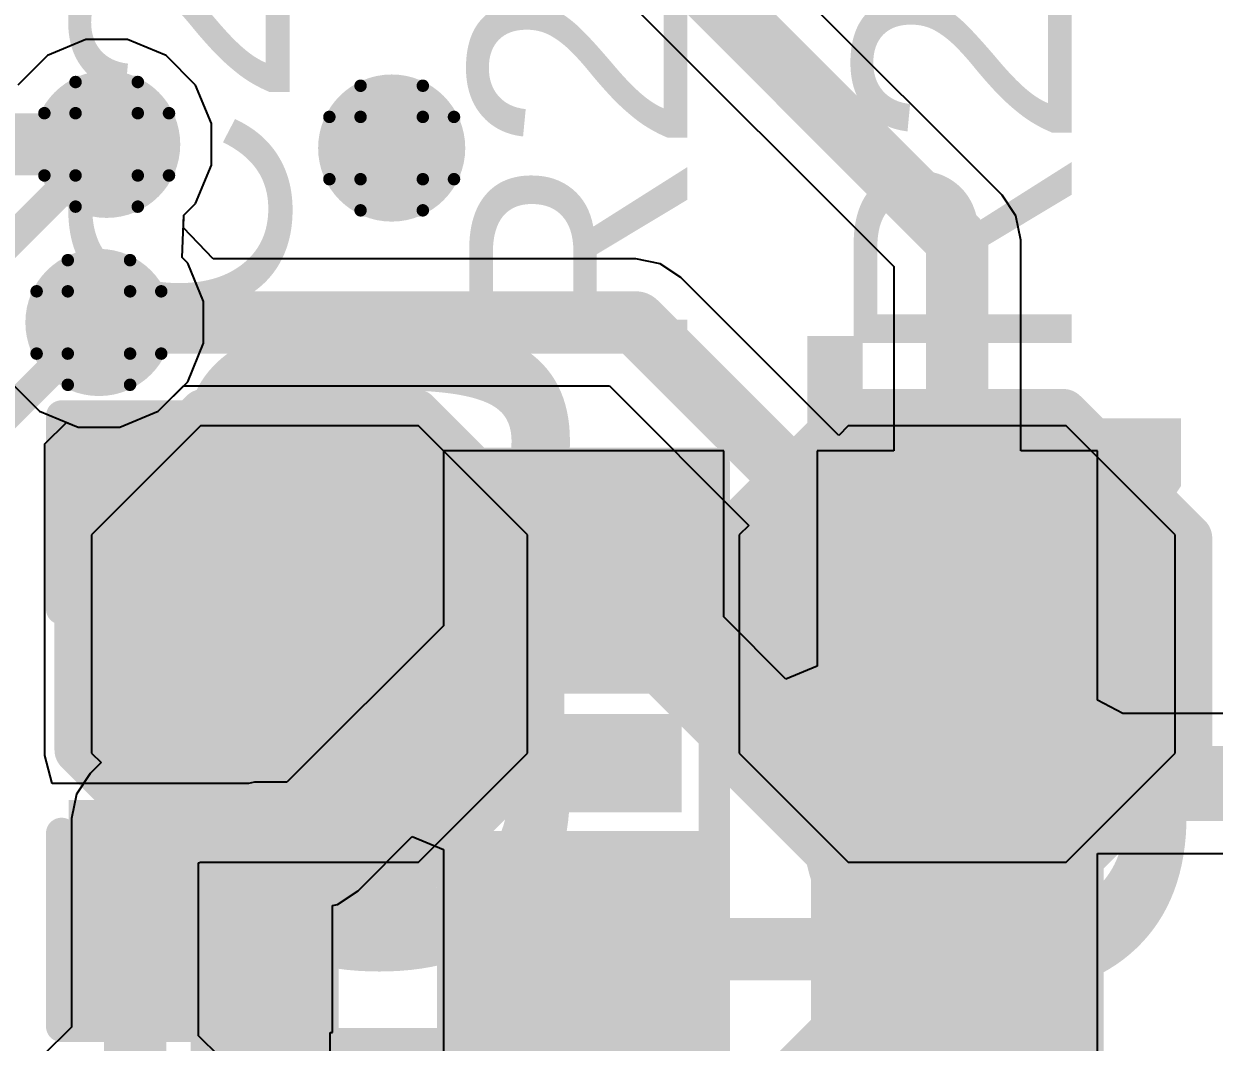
# Model space of a CAD drawing. Header units: inches. Extents: x -25 to 271, y -41 to 15.
# Drawn here: x 68.782 to 73.636, y -6.236 to -2.084 of the extents above; entities that cross this region are included whole.
import ezdxf

# ---------------------------------------------------------------- set-up
doc = ezdxf.new("R2010")
doc.units = ezdxf.units.IN
for name, color, linetype in [('Bottom Layer', 5, 'Continuous'), ('Bottom Overlay', 54, 'Continuous'), ('Bottom Paste', 16, 'Continuous'), ('Bottom Solder', 6, 'Continuous'), ('Drill Drawing', 1, 'Continuous'), ('Top Glue Points', 56, 'Continuous'), ('Top Layer', 1, 'Continuous'), ('Top Overlay', 2, 'Continuous'), ('Top Paste', 8, 'Continuous'), ('Top Solder', 216, 'Continuous'), ('Via Holes', 16, 'Continuous')]:
    doc.layers.add(name, color=color, linetype=linetype)
doc.styles.add('Arial', font='', dxfattribs={"height": 0.2})
doc.styles.add('Arial_Bold', font='', dxfattribs={"height": 0.2})
doc.styles.get('Arial').set_extended_font_data('Arial')
doc.styles.get('Arial_Bold').set_extended_font_data('Arial', bold=True)

# ---------------------------------------------------------------- blocks, each defined once
blk = doc.blocks.new('CAP_0603_43')
at = {"layer": 'Top Layer'}
for points in [[(-0.381, 0.4445), (-0.381, -0.4445), (-1.143, -0.4445), (-1.143, 0.4445)], [(1.143, 0.4445), (1.143, -0.4445), (0.381, -0.4445), (0.381, 0.4445)]]:
    blk.add_hatch(color=1, dxfattribs=at).paths.add_polyline_path(points)
at = {"layer": 'Top Paste'}
for points in [[(-0.381, 0.4445), (-0.381, -0.4445), (-1.143, -0.4445), (-1.143, 0.4445)], [(1.143, 0.4445), (1.143, -0.4445), (0.381, -0.4445), (0.381, 0.4445)]]:
    blk.add_hatch(color=8, dxfattribs=at).paths.add_polyline_path(points)
at = {"layer": 'Top Solder'}
for points in [[(-0.321, 0.5045), (-0.321, -0.5045), (-1.203, -0.5045), (-1.203, 0.5045)], [(1.203, 0.5045), (1.203, -0.5045), (0.321, -0.5045), (0.321, 0.5045)]]:
    blk.add_hatch(color=216, dxfattribs=at).paths.add_polyline_path(points)
at = {"layer": 'Top Overlay'}
for points in [[(-0.4572, 0.5334, 0.127, 0.127, 0), (-1.2446, 0.5334, 0.127, 0.127, 0)], [(-1.2446, -0.5334, 0.127, 0.127, 0), (-1.2446, 0.5334, 0.127, 0.127, 0)], [(1.2446, 0.5334, 0.127, 0.127, 0), (0.4572, 0.5334, 0.127, 0.127, 0)], [(1.2446, -0.5334, 0.127, 0.127, 0), (1.2446, 0.5334, 0.127, 0.127, 0)], [(-0.4572, -0.5334, 0.127, 0.127, 0), (-1.2446, -0.5334, 0.127, 0.127, 0)], [(1.2446, -0.5334, 0.127, 0.127, 0), (0.4572, -0.5334, 0.127, 0.127, 0)]]:
    blk.add_lwpolyline(points, format="xyseb", dxfattribs=at)
for points in [[(-1.2764, 0.5334, 0.0635, 0.0635, 1), (-1.2128, 0.5334, 0.0635, 0.0635, 1)], [(-1.2764, 0.5334, 0.0635, 0.0635, 1), (-1.2128, 0.5334, 0.0635, 0.0635, 1)], [(-0.4889, 0.5334, 0.0635, 0.0635, 1), (-0.4254, 0.5334, 0.0635, 0.0635, 1)], [(0.4254, 0.5334, 0.0635, 0.0635, 1), (0.4889, 0.5334, 0.0635, 0.0635, 1)], [(1.2128, 0.5334, 0.0635, 0.0635, 1), (1.2764, 0.5334, 0.0635, 0.0635, 1)], [(1.2128, 0.5334, 0.0635, 0.0635, 1), (1.2764, 0.5334, 0.0635, 0.0635, 1)], [(-1.2764, -0.5334, 0.0635, 0.0635, 1), (-1.2128, -0.5334, 0.0635, 0.0635, 1)], [(-1.2764, -0.5334, 0.0635, 0.0635, 1), (-1.2128, -0.5334, 0.0635, 0.0635, 1)], [(-0.4889, -0.5334, 0.0635, 0.0635, 1), (-0.4254, -0.5334, 0.0635, 0.0635, 1)], [(0.4254, -0.5334, 0.0635, 0.0635, 1), (0.4889, -0.5334, 0.0635, 0.0635, 1)], [(1.2128, -0.5334, 0.0635, 0.0635, 1), (1.2764, -0.5334, 0.0635, 0.0635, 1)], [(1.2128, -0.5334, 0.0635, 0.0635, 1), (1.2764, -0.5334, 0.0635, 0.0635, 1)]]:
    blk.add_lwpolyline(points, format="xyseb", close=True, dxfattribs=at)
blk = doc.blocks.new('TEST_POINT_B_80')
at = {"layer": 'Bottom Layer'}
blk.add_hatch(color=5, dxfattribs=at).paths.add_polyline_path([(0.381, 0.762), (-0.381, 0.762), (-0.762, 0.381), (-0.762, -0.381), (-0.381, -0.762), (0.381, -0.762), (0.762, -0.381), (0.762, 0.381)])
at = {"layer": 'Bottom Paste'}
blk.add_hatch(color=16, dxfattribs=at).paths.add_polyline_path([(0.381, 0.762), (-0.381, 0.762), (-0.762, 0.381), (-0.762, -0.381), (-0.381, -0.762), (0.381, -0.762), (0.762, -0.381), (0.762, 0.381)])
at = {"layer": 'Bottom Solder'}
blk.add_hatch(color=6, dxfattribs=at).paths.add_polyline_path([(0.4318, 0.8636), (-0.4318, 0.8636), (-0.8636, 0.4318), (-0.8636, -0.4318), (-0.4318, -0.8636), (0.4318, -0.8636), (0.8636, -0.4318), (0.8636, 0.4318)])
at = {"layer": 'Bottom Overlay'}
for points in [[(-0.4318, 0.9398, 0.2, 0.2, 0), (-0.9398, 0.4318, 0.2, 0.2, 0)], [(0.4318, 0.9398, 0.2, 0.2, 0), (-0.4318, 0.9398, 0.2, 0.2, 0)], [(0.9398, 0.4318, 0.2, 0.2, 0), (0.4318, 0.9398, 0.2, 0.2, 0)], [(-0.9398, 0.4318, 0.2, 0.2, 0), (-0.9398, -0.4318, 0.2, 0.2, 0)], [(0.9398, 0.4318, 0.2, 0.2, 0), (0.9398, -0.4318, 0.2, 0.2, 0)], [(-0.4318, -0.9398, 0.2, 0.2, 0), (-0.9398, -0.4318, 0.2, 0.2, 0)], [(0.9398, -0.4318, 0.2, 0.2, 0), (0.4318, -0.9398, 0.2, 0.2, 0)], [(0.4318, -0.9398, 0.2, 0.2, 0), (-0.4318, -0.9398, 0.2, 0.2, 0)]]:
    blk.add_lwpolyline(points, format="xyseb", dxfattribs=at)
for points in [[(-0.4818, 0.9398, 0.1, 0.1, 1), (-0.3818, 0.9398, 0.1, 0.1, 1)], [(-0.4818, 0.9398, 0.1, 0.1, 1), (-0.3818, 0.9398, 0.1, 0.1, 1)], [(0.3818, 0.9398, 0.1, 0.1, 1), (0.4818, 0.9398, 0.1, 0.1, 1)], [(0.3818, 0.9398, 0.1, 0.1, 1), (0.4818, 0.9398, 0.1, 0.1, 1)], [(-0.9898, 0.4318, 0.1, 0.1, 1), (-0.8898, 0.4318, 0.1, 0.1, 1)], [(-0.9898, 0.4318, 0.1, 0.1, 1), (-0.8898, 0.4318, 0.1, 0.1, 1)], [(0.8898, 0.4318, 0.1, 0.1, 1), (0.9898, 0.4318, 0.1, 0.1, 1)], [(0.8898, 0.4318, 0.1, 0.1, 1), (0.9898, 0.4318, 0.1, 0.1, 1)], [(-0.9898, -0.4318, 0.1, 0.1, 1), (-0.8898, -0.4318, 0.1, 0.1, 1)], [(-0.9898, -0.4318, 0.1, 0.1, 1), (-0.8898, -0.4318, 0.1, 0.1, 1)], [(0.8898, -0.4318, 0.1, 0.1, 1), (0.9898, -0.4318, 0.1, 0.1, 1)], [(0.8898, -0.4318, 0.1, 0.1, 1), (0.9898, -0.4318, 0.1, 0.1, 1)], [(-0.4818, -0.9398, 0.1, 0.1, 1), (-0.3818, -0.9398, 0.1, 0.1, 1)], [(-0.4818, -0.9398, 0.1, 0.1, 1), (-0.3818, -0.9398, 0.1, 0.1, 1)], [(0.3818, -0.9398, 0.1, 0.1, 1), (0.4818, -0.9398, 0.1, 0.1, 1)], [(0.3818, -0.9398, 0.1, 0.1, 1), (0.4818, -0.9398, 0.1, 0.1, 1)]]:
    blk.add_lwpolyline(points, format="xyseb", close=True, dxfattribs=at)
blk = doc.blocks.new('TEST_POINT_B_81')
at = {"layer": 'Bottom Layer'}
blk.add_hatch(color=5, dxfattribs=at).paths.add_polyline_path([(0.381, 0.762), (-0.381, 0.762), (-0.762, 0.381), (-0.762, -0.381), (-0.381, -0.762), (0.381, -0.762), (0.762, -0.381), (0.762, 0.381)])
at = {"layer": 'Bottom Paste'}
blk.add_hatch(color=16, dxfattribs=at).paths.add_polyline_path([(0.381, 0.762), (-0.381, 0.762), (-0.762, 0.381), (-0.762, -0.381), (-0.381, -0.762), (0.381, -0.762), (0.762, -0.381), (0.762, 0.381)])
at = {"layer": 'Bottom Solder'}
blk.add_hatch(color=6, dxfattribs=at).paths.add_polyline_path([(0.4318, 0.8636), (-0.4318, 0.8636), (-0.8636, 0.4318), (-0.8636, -0.4318), (-0.4318, -0.8636), (0.4318, -0.8636), (0.8636, -0.4318), (0.8636, 0.4318)])
at = {"layer": 'Bottom Overlay'}
for points in [[(-0.4318, 0.9398, 0.2, 0.2, 0), (-0.9398, 0.4318, 0.2, 0.2, 0)], [(0.4318, 0.9398, 0.2, 0.2, 0), (-0.4318, 0.9398, 0.2, 0.2, 0)], [(0.9398, 0.4318, 0.2, 0.2, 0), (0.4318, 0.9398, 0.2, 0.2, 0)], [(-0.9398, 0.4318, 0.2, 0.2, 0), (-0.9398, -0.4318, 0.2, 0.2, 0)], [(0.9398, 0.4318, 0.2, 0.2, 0), (0.9398, -0.4318, 0.2, 0.2, 0)], [(-0.4318, -0.9398, 0.2, 0.2, 0), (-0.9398, -0.4318, 0.2, 0.2, 0)], [(0.9398, -0.4318, 0.2, 0.2, 0), (0.4318, -0.9398, 0.2, 0.2, 0)], [(0.4318, -0.9398, 0.2, 0.2, 0), (-0.4318, -0.9398, 0.2, 0.2, 0)]]:
    blk.add_lwpolyline(points, format="xyseb", dxfattribs=at)
for points in [[(-0.4818, 0.9398, 0.1, 0.1, 1), (-0.3818, 0.9398, 0.1, 0.1, 1)], [(-0.4818, 0.9398, 0.1, 0.1, 1), (-0.3818, 0.9398, 0.1, 0.1, 1)], [(0.3818, 0.9398, 0.1, 0.1, 1), (0.4818, 0.9398, 0.1, 0.1, 1)], [(0.3818, 0.9398, 0.1, 0.1, 1), (0.4818, 0.9398, 0.1, 0.1, 1)], [(-0.9898, 0.4318, 0.1, 0.1, 1), (-0.8898, 0.4318, 0.1, 0.1, 1)], [(-0.9898, 0.4318, 0.1, 0.1, 1), (-0.8898, 0.4318, 0.1, 0.1, 1)], [(0.8898, 0.4318, 0.1, 0.1, 1), (0.9898, 0.4318, 0.1, 0.1, 1)], [(0.8898, 0.4318, 0.1, 0.1, 1), (0.9898, 0.4318, 0.1, 0.1, 1)], [(-0.9898, -0.4318, 0.1, 0.1, 1), (-0.8898, -0.4318, 0.1, 0.1, 1)], [(-0.9898, -0.4318, 0.1, 0.1, 1), (-0.8898, -0.4318, 0.1, 0.1, 1)], [(0.8898, -0.4318, 0.1, 0.1, 1), (0.9898, -0.4318, 0.1, 0.1, 1)], [(0.8898, -0.4318, 0.1, 0.1, 1), (0.9898, -0.4318, 0.1, 0.1, 1)], [(-0.4818, -0.9398, 0.1, 0.1, 1), (-0.3818, -0.9398, 0.1, 0.1, 1)], [(-0.4818, -0.9398, 0.1, 0.1, 1), (-0.3818, -0.9398, 0.1, 0.1, 1)], [(0.3818, -0.9398, 0.1, 0.1, 1), (0.4818, -0.9398, 0.1, 0.1, 1)], [(0.3818, -0.9398, 0.1, 0.1, 1), (0.4818, -0.9398, 0.1, 0.1, 1)]]:
    blk.add_lwpolyline(points, format="xyseb", close=True, dxfattribs=at)
blk = doc.blocks.new('RES_0603_118')
at = {"layer": 'Top Layer'}
for points in [[(-0.381, 0.4445), (-0.381, -0.4445), (-1.143, -0.4445), (-1.143, 0.4445)], [(1.143, 0.4445), (1.143, -0.4445), (0.381, -0.4445), (0.381, 0.4445)]]:
    blk.add_hatch(color=1, dxfattribs=at).paths.add_polyline_path(points)
at = {"layer": 'Top Paste'}
for points in [[(-0.381, 0.4445), (-0.381, -0.4445), (-1.143, -0.4445), (-1.143, 0.4445)], [(1.143, 0.4445), (1.143, -0.4445), (0.381, -0.4445), (0.381, 0.4445)]]:
    blk.add_hatch(color=8, dxfattribs=at).paths.add_polyline_path(points)
at = {"layer": 'Top Solder'}
for points in [[(-0.2794, 0.5461), (-0.2794, -0.5461), (-1.2446, -0.5461), (-1.2446, 0.5461)], [(1.2446, 0.5461), (1.2446, -0.5461), (0.2794, -0.5461), (0.2794, 0.5461)]]:
    blk.add_hatch(color=216, dxfattribs=at).paths.add_polyline_path(points)
at = {"layer": 'Top Overlay'}
for points in [[(-1.2192, 0.5334, 0.127, 0.127, 0), (-1.2192, -0.5334, 0.127, 0.127, 0)], [(-1.2192, 0.5334, 0.127, 0.127, 0), (1.2192, 0.5334, 0.127, 0.127, 0)], [(1.2192, 0.5334, 0.127, 0.127, 0), (1.2192, -0.5334, 0.127, 0.127, 0)], [(-1.2192, -0.5334, 0.127, 0.127, 0), (1.2192, -0.5334, 0.127, 0.127, 0)]]:
    blk.add_lwpolyline(points, format="xyseb", dxfattribs=at)
for points in [[(-1.25095, 0.5334, 0.0635, 0.0635, 1), (-1.18745, 0.5334, 0.0635, 0.0635, 1)], [(-1.25095, 0.5334, 0.0635, 0.0635, 1), (-1.18745, 0.5334, 0.0635, 0.0635, 1)], [(1.18745, 0.5334, 0.0635, 0.0635, 1), (1.25095, 0.5334, 0.0635, 0.0635, 1)], [(1.18745, 0.5334, 0.0635, 0.0635, 1), (1.25095, 0.5334, 0.0635, 0.0635, 1)], [(-1.25095, -0.5334, 0.0635, 0.0635, 1), (-1.18745, -0.5334, 0.0635, 0.0635, 1)], [(-1.25095, -0.5334, 0.0635, 0.0635, 1), (-1.18745, -0.5334, 0.0635, 0.0635, 1)], [(1.18745, -0.5334, 0.0635, 0.0635, 1), (1.25095, -0.5334, 0.0635, 0.0635, 1)], [(1.18745, -0.5334, 0.0635, 0.0635, 1), (1.25095, -0.5334, 0.0635, 0.0635, 1)]]:
    blk.add_lwpolyline(points, format="xyseb", close=True, dxfattribs=at)
blk = doc.blocks.new('RES_0603_119')
at = {"layer": 'Top Layer'}
for points in [[(-0.381, 0.4445), (-0.381, -0.4445), (-1.143, -0.4445), (-1.143, 0.4445)], [(1.143, 0.4445), (1.143, -0.4445), (0.381, -0.4445), (0.381, 0.4445)]]:
    blk.add_hatch(color=1, dxfattribs=at).paths.add_polyline_path(points)
at = {"layer": 'Top Paste'}
for points in [[(-0.381, 0.4445), (-0.381, -0.4445), (-1.143, -0.4445), (-1.143, 0.4445)], [(1.143, 0.4445), (1.143, -0.4445), (0.381, -0.4445), (0.381, 0.4445)]]:
    blk.add_hatch(color=8, dxfattribs=at).paths.add_polyline_path(points)
at = {"layer": 'Top Solder'}
for points in [[(-0.2794, 0.5461), (-0.2794, -0.5461), (-1.2446, -0.5461), (-1.2446, 0.5461)], [(1.2446, 0.5461), (1.2446, -0.5461), (0.2794, -0.5461), (0.2794, 0.5461)]]:
    blk.add_hatch(color=216, dxfattribs=at).paths.add_polyline_path(points)
at = {"layer": 'Top Overlay'}
for points in [[(-1.2192, -0.5334, 0.127, 0.127, 0), (-1.2192, 0.5334, 0.127, 0.127, 0)], [(1.2192, 0.5334, 0.127, 0.127, 0), (-1.2192, 0.5334, 0.127, 0.127, 0)], [(1.2192, -0.5334, 0.127, 0.127, 0), (1.2192, 0.5334, 0.127, 0.127, 0)], [(1.2192, -0.5334, 0.127, 0.127, 0), (-1.2192, -0.5334, 0.127, 0.127, 0)]]:
    blk.add_lwpolyline(points, format="xyseb", dxfattribs=at)
for points in [[(-1.25095, 0.5334, 0.0635, 0.0635, 1), (-1.18745, 0.5334, 0.0635, 0.0635, 1)], [(-1.25095, 0.5334, 0.0635, 0.0635, 1), (-1.18745, 0.5334, 0.0635, 0.0635, 1)], [(1.18745, 0.5334, 0.0635, 0.0635, 1), (1.25095, 0.5334, 0.0635, 0.0635, 1)], [(1.18745, 0.5334, 0.0635, 0.0635, 1), (1.25095, 0.5334, 0.0635, 0.0635, 1)], [(-1.25095, -0.5334, 0.0635, 0.0635, 1), (-1.18745, -0.5334, 0.0635, 0.0635, 1)], [(-1.25095, -0.5334, 0.0635, 0.0635, 1), (-1.18745, -0.5334, 0.0635, 0.0635, 1)], [(1.18745, -0.5334, 0.0635, 0.0635, 1), (1.25095, -0.5334, 0.0635, 0.0635, 1)], [(1.18745, -0.5334, 0.0635, 0.0635, 1), (1.25095, -0.5334, 0.0635, 0.0635, 1)]]:
    blk.add_lwpolyline(points, format="xyseb", close=True, dxfattribs=at)

msp = doc.modelspace()

# ---------------------------------------------------------------- hatches: boundary and pattern name
at = {"layer": 'Bottom Layer'}
h = msp.add_hatch(color=5, dxfattribs=at)
edge = h.paths.add_edge_path()
edge.add_arc((69.1196, -2.5757), 0.3, 0, 360)
h = msp.add_hatch(color=5, dxfattribs=at)
edge = h.paths.add_edge_path()
edge.add_arc((70.2818, -2.5908), 0.3, 0, 360)
h = msp.add_hatch(color=5, dxfattribs=at)
edge = h.paths.add_edge_path()
edge.add_arc((69.088, -3.302), 0.3, 0, 360)
at = {"layer": 'Top Glue Points'}
for points in [[(69.1739, -4.7277), (69.1739, -5.1275), (69.7738, -5.1275), (69.7738, -4.7277)], [(70.6641, -5.2987), (71.4642, -5.2987), (71.4642, -4.8989), (70.6641, -4.8989)], [(72.1881, -5.2987), (72.9882, -5.2987), (72.9882, -4.8989), (72.1881, -4.8989)]]:
    msp.add_hatch(color=56, dxfattribs=at).paths.add_polyline_path(points)
at = {"layer": 'Top Layer'}
h = msp.add_hatch(color=1, dxfattribs=at)
edge = h.paths.add_edge_path()
edge.add_arc((69.1196, -2.5757), 0.3, 0, 360)
h = msp.add_hatch(color=1, dxfattribs=at)
edge = h.paths.add_edge_path()
edge.add_arc((70.2818, -2.5908), 0.3, 0, 360)
h = msp.add_hatch(color=1, dxfattribs=at)
edge = h.paths.add_edge_path()
edge.add_arc((69.088, -3.302), 0.3, 0, 360)
at = {"layer": 'Via Holes'}
h = msp.add_hatch(color=7, dxfattribs=at)
edge = h.paths.add_edge_path()
edge.add_arc((69.1196, -2.5757), 0.15, 0, 360)
h = msp.add_hatch(color=7, dxfattribs=at)
edge = h.paths.add_edge_path()
edge.add_arc((70.2818, -2.5908), 0.15, 0, 360)
h = msp.add_hatch(color=7, dxfattribs=at)
edge = h.paths.add_edge_path()
edge.add_arc((69.088, -3.302), 0.15, 0, 360)

# ---------------------------------------------------------------- linework, layer by layer
at = {"layer": 'Bottom Layer'}
for p, q in [((69.0346, -2.1487), (68.8777, -2.2137)), ((69.2045, -2.1487), (69.0346, -2.1487)), ((69.3615, -2.2137), (69.2045, -2.1487)), ((68.8777, -2.2137), (68.7747, -2.3167)), ((69.4816, -2.3338), (69.3615, -2.2137)), ((69.5466, -2.4908), (69.4816, -2.3338)), ((69.5466, -2.6606), (69.5466, -2.4908)), ((69.4816, -2.8176), (69.5466, -2.6606)), ((69.4343, -2.8648), (69.4816, -2.8176)), ((69.4322, -2.9163), (69.4343, -2.8648)), ((69.554, -3.043), (69.4322, -2.9163)), ((71.2772, -3.043), (69.554, -3.043)), ((71.3763, -3.0627), (71.2772, -3.043)), ((71.4603, -3.1189), (71.3763, -3.0627)), ((72.1045, -3.763), (71.4603, -3.1189)), ((68.726, -3.5439), (68.8461, -3.664)), ((69.3299, -3.664), (69.4329, -3.561)), ((69.4329, -3.561), (71.17, -3.561)), ((71.17, -3.561), (71.7382, -4.1293)), ((68.8461, -3.664), (69.0031, -3.729)), ((69.1729, -3.729), (69.3299, -3.664)), ((69.0031, -3.729), (69.1729, -3.729)), ((69.502, -3.7239), (69.0575, -4.1684)), ((70.391, -3.7239), (69.502, -3.7239)), ((70.8355, -4.1684), (70.391, -3.7239)), ((72.1436, -3.7239), (72.1045, -3.763)), ((73.0326, -3.7239), (72.1436, -3.7239)), ((73.4771, -4.1684), (73.0326, -3.7239)), ((69.0575, -4.1684), (69.0575, -5.0574)), ((70.8355, -5.0574), (70.8355, -4.1684)), ((71.7382, -4.1293), (71.6991, -4.1684)), ((71.6991, -4.1684), (71.6991, -5.0574)), ((73.4771, -5.0574), (73.4771, -4.1684)), ((69.0966, -5.0965), (69.0522, -5.141)), ((69.0575, -5.0574), (69.0966, -5.0965)), ((70.391, -5.5019), (70.8355, -5.0574)), ((71.6991, -5.0574), (72.1436, -5.5019)), ((73.0326, -5.5019), (73.4771, -5.0574)), ((69.0522, -5.141), (68.9961, -5.225)), ((68.9961, -5.225), (68.9763, -5.3241)), ((68.9763, -5.3241), (68.9763, -6.1751)), ((69.4943, -5.5051), (69.502, -5.5019)), ((69.4943, -6.2103), (69.4943, -5.5051)), ((69.502, -5.5019), (70.391, -5.5019)), ((72.1436, -5.5019), (73.0326, -5.5019)), ((68.9756, -6.1754), (68.8555, -6.2955)), ((68.9763, -6.1751), (68.9756, -6.1754)), ((69.5795, -6.2955), (69.4943, -6.2103))]:
    msp.add_line(p, q, dxfattribs=at)
for points in [[(67.6299, -2.5757, 0.254, 0.254, 0), (69.1196, -2.5757, 0.254, 0.254, 0)], [(69.088, -3.302, 0.254, 0.254, 0), (71.2772, -3.302, 0.254, 0.254, 0)], [(71.2772, -3.302, 0.254, 0.254, 0), (72.5881, -4.6129, 0.254, 0.254, 0)], [(69.2353, -5.3241, 0.254, 0.254, 0), (69.9465, -4.6129, 0.254, 0.254, 0)], [(69.2353, -6.5196, 0.254, 0.254, 0), (69.2353, -5.3241, 0.254, 0.254, 0)]]:
    msp.add_lwpolyline(points, format="xyseb", dxfattribs=at)
for points in [[(69.0561, -2.5757, 0.127, 0.127, 1), (69.1831, -2.5757, 0.127, 0.127, 1)], [(69.0245, -3.302, 0.127, 0.127, 1), (69.1515, -3.302, 0.127, 0.127, 1)], [(71.2137, -3.302, 0.127, 0.127, 1), (71.3407, -3.302, 0.127, 0.127, 1)], [(71.2137, -3.302, 0.127, 0.127, 1), (71.3407, -3.302, 0.127, 0.127, 1)], [(69.883, -4.6129, 0.127, 0.127, 1), (70.01, -4.6129, 0.127, 0.127, 1)], [(72.5246, -4.6129, 0.127, 0.127, 1), (72.6516, -4.6129, 0.127, 0.127, 1)], [(69.1718, -5.3241, 0.127, 0.127, 1), (69.2988, -5.3241, 0.127, 0.127, 1)], [(69.1718, -5.3241, 0.127, 0.127, 1), (69.2988, -5.3241, 0.127, 0.127, 1)]]:
    msp.add_lwpolyline(points, format="xyseb", close=True, dxfattribs=at)
at = {"layer": 'Drill Drawing'}
for points in [[(68.9926, -2.4487, 0.0508, 0.0508, 0), (68.9926, -2.3217, 0.0508, 0.0508, 0)], [(68.9926, -2.3217, 0.0508, 0.0508, 0), (69.2466, -2.3217, 0.0508, 0.0508, 0)], [(69.2466, -2.4487, 0.0508, 0.0508, 0), (69.2466, -2.3217, 0.0508, 0.0508, 0)], [(70.1548, -2.4638, 0.0508, 0.0508, 0), (70.1548, -2.3368, 0.0508, 0.0508, 0)], [(70.1548, -2.3368, 0.0508, 0.0508, 0), (70.4088, -2.3368, 0.0508, 0.0508, 0)], [(70.4088, -2.4638, 0.0508, 0.0508, 0), (70.4088, -2.3368, 0.0508, 0.0508, 0)], [(68.8656, -2.7027, 0.0508, 0.0508, 0), (68.8656, -2.4487, 0.0508, 0.0508, 0)], [(68.8656, -2.4487, 0.0508, 0.0508, 0), (68.9926, -2.4487, 0.0508, 0.0508, 0)], [(69.2466, -2.4487, 0.0508, 0.0508, 0), (69.3736, -2.4487, 0.0508, 0.0508, 0)], [(69.3736, -2.7027, 0.0508, 0.0508, 0), (69.3736, -2.4487, 0.0508, 0.0508, 0)], [(70.0278, -2.7178, 0.0508, 0.0508, 0), (70.0278, -2.4638, 0.0508, 0.0508, 0)], [(70.0278, -2.4638, 0.0508, 0.0508, 0), (70.1548, -2.4638, 0.0508, 0.0508, 0)], [(70.4088, -2.4638, 0.0508, 0.0508, 0), (70.5358, -2.4638, 0.0508, 0.0508, 0)], [(70.5358, -2.7178, 0.0508, 0.0508, 0), (70.5358, -2.4638, 0.0508, 0.0508, 0)], [(68.8656, -2.7027, 0.0508, 0.0508, 0), (68.9926, -2.7027, 0.0508, 0.0508, 0)], [(68.9926, -2.8297, 0.0508, 0.0508, 0), (68.9926, -2.7027, 0.0508, 0.0508, 0)], [(69.2466, -2.7027, 0.0508, 0.0508, 0), (69.3736, -2.7027, 0.0508, 0.0508, 0)], [(69.2466, -2.8297, 0.0508, 0.0508, 0), (69.2466, -2.7027, 0.0508, 0.0508, 0)], [(70.0278, -2.7178, 0.0508, 0.0508, 0), (70.1548, -2.7178, 0.0508, 0.0508, 0)], [(70.1548, -2.8448, 0.0508, 0.0508, 0), (70.1548, -2.7178, 0.0508, 0.0508, 0)], [(70.4088, -2.7178, 0.0508, 0.0508, 0), (70.5358, -2.7178, 0.0508, 0.0508, 0)], [(70.4088, -2.8448, 0.0508, 0.0508, 0), (70.4088, -2.7178, 0.0508, 0.0508, 0)], [(68.9926, -2.8297, 0.0508, 0.0508, 0), (69.2466, -2.8297, 0.0508, 0.0508, 0)], [(70.1548, -2.8448, 0.0508, 0.0508, 0), (70.4088, -2.8448, 0.0508, 0.0508, 0)], [(68.961, -3.175, 0.0508, 0.0508, 0), (68.961, -3.048, 0.0508, 0.0508, 0)], [(68.961, -3.048, 0.0508, 0.0508, 0), (69.215, -3.048, 0.0508, 0.0508, 0)], [(69.215, -3.175, 0.0508, 0.0508, 0), (69.215, -3.048, 0.0508, 0.0508, 0)], [(68.834, -3.429, 0.0508, 0.0508, 0), (68.834, -3.175, 0.0508, 0.0508, 0)], [(68.834, -3.175, 0.0508, 0.0508, 0), (68.961, -3.175, 0.0508, 0.0508, 0)], [(69.215, -3.175, 0.0508, 0.0508, 0), (69.342, -3.175, 0.0508, 0.0508, 0)], [(69.342, -3.429, 0.0508, 0.0508, 0), (69.342, -3.175, 0.0508, 0.0508, 0)], [(68.834, -3.429, 0.0508, 0.0508, 0), (68.961, -3.429, 0.0508, 0.0508, 0)], [(68.961, -3.556, 0.0508, 0.0508, 0), (68.961, -3.429, 0.0508, 0.0508, 0)], [(69.215, -3.429, 0.0508, 0.0508, 0), (69.342, -3.429, 0.0508, 0.0508, 0)], [(69.215, -3.556, 0.0508, 0.0508, 0), (69.215, -3.429, 0.0508, 0.0508, 0)], [(68.961, -3.556, 0.0508, 0.0508, 0), (69.215, -3.556, 0.0508, 0.0508, 0)]]:
    msp.add_lwpolyline(points, format="xyseb", dxfattribs=at)
for points in [[(68.9799, -2.3217, 0.0254, 0.0254, 1), (69.0053, -2.3217, 0.0254, 0.0254, 1)], [(68.9799, -2.3217, 0.0254, 0.0254, 1), (69.0053, -2.3217, 0.0254, 0.0254, 1)], [(69.2339, -2.3217, 0.0254, 0.0254, 1), (69.2593, -2.3217, 0.0254, 0.0254, 1)], [(69.2339, -2.3217, 0.0254, 0.0254, 1), (69.2593, -2.3217, 0.0254, 0.0254, 1)], [(70.1421, -2.3368, 0.0254, 0.0254, 1), (70.1675, -2.3368, 0.0254, 0.0254, 1)], [(70.1421, -2.3368, 0.0254, 0.0254, 1), (70.1675, -2.3368, 0.0254, 0.0254, 1)], [(70.3961, -2.3368, 0.0254, 0.0254, 1), (70.4215, -2.3368, 0.0254, 0.0254, 1)], [(70.3961, -2.3368, 0.0254, 0.0254, 1), (70.4215, -2.3368, 0.0254, 0.0254, 1)], [(68.8529, -2.4487, 0.0254, 0.0254, 1), (68.8783, -2.4487, 0.0254, 0.0254, 1)], [(68.8529, -2.4487, 0.0254, 0.0254, 1), (68.8783, -2.4487, 0.0254, 0.0254, 1)], [(68.9799, -2.4487, 0.0254, 0.0254, 1), (69.0053, -2.4487, 0.0254, 0.0254, 1)], [(68.9799, -2.4487, 0.0254, 0.0254, 1), (69.0053, -2.4487, 0.0254, 0.0254, 1)], [(69.2339, -2.4487, 0.0254, 0.0254, 1), (69.2593, -2.4487, 0.0254, 0.0254, 1)], [(69.2339, -2.4487, 0.0254, 0.0254, 1), (69.2593, -2.4487, 0.0254, 0.0254, 1)], [(69.3609, -2.4487, 0.0254, 0.0254, 1), (69.3863, -2.4487, 0.0254, 0.0254, 1)], [(69.3609, -2.4487, 0.0254, 0.0254, 1), (69.3863, -2.4487, 0.0254, 0.0254, 1)], [(70.0151, -2.4638, 0.0254, 0.0254, 1), (70.0405, -2.4638, 0.0254, 0.0254, 1)], [(70.0151, -2.4638, 0.0254, 0.0254, 1), (70.0405, -2.4638, 0.0254, 0.0254, 1)], [(70.1421, -2.4638, 0.0254, 0.0254, 1), (70.1675, -2.4638, 0.0254, 0.0254, 1)], [(70.1421, -2.4638, 0.0254, 0.0254, 1), (70.1675, -2.4638, 0.0254, 0.0254, 1)], [(70.3961, -2.4638, 0.0254, 0.0254, 1), (70.4215, -2.4638, 0.0254, 0.0254, 1)], [(70.3961, -2.4638, 0.0254, 0.0254, 1), (70.4215, -2.4638, 0.0254, 0.0254, 1)], [(70.5231, -2.4638, 0.0254, 0.0254, 1), (70.5485, -2.4638, 0.0254, 0.0254, 1)], [(70.5231, -2.4638, 0.0254, 0.0254, 1), (70.5485, -2.4638, 0.0254, 0.0254, 1)], [(68.8529, -2.7027, 0.0254, 0.0254, 1), (68.8783, -2.7027, 0.0254, 0.0254, 1)], [(68.8529, -2.7027, 0.0254, 0.0254, 1), (68.8783, -2.7027, 0.0254, 0.0254, 1)], [(68.9799, -2.7027, 0.0254, 0.0254, 1), (69.0053, -2.7027, 0.0254, 0.0254, 1)], [(68.9799, -2.7027, 0.0254, 0.0254, 1), (69.0053, -2.7027, 0.0254, 0.0254, 1)], [(69.2339, -2.7027, 0.0254, 0.0254, 1), (69.2593, -2.7027, 0.0254, 0.0254, 1)], [(69.2339, -2.7027, 0.0254, 0.0254, 1), (69.2593, -2.7027, 0.0254, 0.0254, 1)], [(69.3609, -2.7027, 0.0254, 0.0254, 1), (69.3863, -2.7027, 0.0254, 0.0254, 1)], [(69.3609, -2.7027, 0.0254, 0.0254, 1), (69.3863, -2.7027, 0.0254, 0.0254, 1)], [(70.0151, -2.7178, 0.0254, 0.0254, 1), (70.0405, -2.7178, 0.0254, 0.0254, 1)], [(70.0151, -2.7178, 0.0254, 0.0254, 1), (70.0405, -2.7178, 0.0254, 0.0254, 1)], [(70.1421, -2.7178, 0.0254, 0.0254, 1), (70.1675, -2.7178, 0.0254, 0.0254, 1)], [(70.1421, -2.7178, 0.0254, 0.0254, 1), (70.1675, -2.7178, 0.0254, 0.0254, 1)], [(70.3961, -2.7178, 0.0254, 0.0254, 1), (70.4215, -2.7178, 0.0254, 0.0254, 1)], [(70.3961, -2.7178, 0.0254, 0.0254, 1), (70.4215, -2.7178, 0.0254, 0.0254, 1)], [(70.5231, -2.7178, 0.0254, 0.0254, 1), (70.5485, -2.7178, 0.0254, 0.0254, 1)], [(70.5231, -2.7178, 0.0254, 0.0254, 1), (70.5485, -2.7178, 0.0254, 0.0254, 1)], [(68.9799, -2.8297, 0.0254, 0.0254, 1), (69.0053, -2.8297, 0.0254, 0.0254, 1)], [(68.9799, -2.8297, 0.0254, 0.0254, 1), (69.0053, -2.8297, 0.0254, 0.0254, 1)], [(69.2339, -2.8297, 0.0254, 0.0254, 1), (69.2593, -2.8297, 0.0254, 0.0254, 1)], [(69.2339, -2.8297, 0.0254, 0.0254, 1), (69.2593, -2.8297, 0.0254, 0.0254, 1)], [(70.1421, -2.8448, 0.0254, 0.0254, 1), (70.1675, -2.8448, 0.0254, 0.0254, 1)], [(70.1421, -2.8448, 0.0254, 0.0254, 1), (70.1675, -2.8448, 0.0254, 0.0254, 1)], [(70.3961, -2.8448, 0.0254, 0.0254, 1), (70.4215, -2.8448, 0.0254, 0.0254, 1)], [(70.3961, -2.8448, 0.0254, 0.0254, 1), (70.4215, -2.8448, 0.0254, 0.0254, 1)], [(68.9483, -3.048, 0.0254, 0.0254, 1), (68.9737, -3.048, 0.0254, 0.0254, 1)], [(68.9483, -3.048, 0.0254, 0.0254, 1), (68.9737, -3.048, 0.0254, 0.0254, 1)], [(69.2023, -3.048, 0.0254, 0.0254, 1), (69.2277, -3.048, 0.0254, 0.0254, 1)], [(69.2023, -3.048, 0.0254, 0.0254, 1), (69.2277, -3.048, 0.0254, 0.0254, 1)], [(68.8213, -3.175, 0.0254, 0.0254, 1), (68.8467, -3.175, 0.0254, 0.0254, 1)], [(68.8213, -3.175, 0.0254, 0.0254, 1), (68.8467, -3.175, 0.0254, 0.0254, 1)], [(68.9483, -3.175, 0.0254, 0.0254, 1), (68.9737, -3.175, 0.0254, 0.0254, 1)], [(68.9483, -3.175, 0.0254, 0.0254, 1), (68.9737, -3.175, 0.0254, 0.0254, 1)], [(69.2023, -3.175, 0.0254, 0.0254, 1), (69.2277, -3.175, 0.0254, 0.0254, 1)], [(69.2023, -3.175, 0.0254, 0.0254, 1), (69.2277, -3.175, 0.0254, 0.0254, 1)], [(69.3293, -3.175, 0.0254, 0.0254, 1), (69.3547, -3.175, 0.0254, 0.0254, 1)], [(69.3293, -3.175, 0.0254, 0.0254, 1), (69.3547, -3.175, 0.0254, 0.0254, 1)], [(68.8213, -3.429, 0.0254, 0.0254, 1), (68.8467, -3.429, 0.0254, 0.0254, 1)], [(68.8213, -3.429, 0.0254, 0.0254, 1), (68.8467, -3.429, 0.0254, 0.0254, 1)], [(68.9483, -3.429, 0.0254, 0.0254, 1), (68.9737, -3.429, 0.0254, 0.0254, 1)], [(68.9483, -3.429, 0.0254, 0.0254, 1), (68.9737, -3.429, 0.0254, 0.0254, 1)], [(69.2023, -3.429, 0.0254, 0.0254, 1), (69.2277, -3.429, 0.0254, 0.0254, 1)], [(69.2023, -3.429, 0.0254, 0.0254, 1), (69.2277, -3.429, 0.0254, 0.0254, 1)], [(69.3293, -3.429, 0.0254, 0.0254, 1), (69.3547, -3.429, 0.0254, 0.0254, 1)], [(69.3293, -3.429, 0.0254, 0.0254, 1), (69.3547, -3.429, 0.0254, 0.0254, 1)], [(68.9483, -3.556, 0.0254, 0.0254, 1), (68.9737, -3.556, 0.0254, 0.0254, 1)], [(68.9483, -3.556, 0.0254, 0.0254, 1), (68.9737, -3.556, 0.0254, 0.0254, 1)], [(69.2023, -3.556, 0.0254, 0.0254, 1), (69.2277, -3.556, 0.0254, 0.0254, 1)], [(69.2023, -3.556, 0.0254, 0.0254, 1), (69.2277, -3.556, 0.0254, 0.0254, 1)]]:
    msp.add_lwpolyline(points, format="xyseb", close=True, dxfattribs=at)
at = {"layer": 'Top Layer'}
for p, q in [((72.7712, -2.7836), (70.236, -0.2483)), ((69.7939, -0.5387), (72.3291, -3.074)), ((69.0346, -2.1487), (68.8777, -2.2137)), ((69.2045, -2.1487), (69.0346, -2.1487)), ((69.3615, -2.2137), (69.2045, -2.1487)), ((68.8777, -2.2137), (68.7576, -2.3338)), ((69.4816, -2.3338), (69.3615, -2.2137)), ((69.5466, -2.4908), (69.4816, -2.3338)), ((69.5466, -2.6606), (69.5466, -2.4908)), ((69.4816, -2.8176), (69.5466, -2.6606)), ((72.8274, -2.8676), (72.7712, -2.7836)), ((69.4343, -2.8648), (69.4816, -2.8176)), ((69.4273, -3.0374), (69.4343, -2.8648)), ((72.8471, -2.9667), (72.8274, -2.8676)), ((72.8471, -3.8255), (72.8471, -2.9667)), ((69.45, -3.0601), (69.4273, -3.0374)), ((69.515, -3.2171), (69.45, -3.0601)), ((72.3291, -3.074), (72.3291, -3.8255)), ((69.515, -3.3869), (69.515, -3.2171)), ((69.45, -3.5439), (69.515, -3.3869)), ((69.3299, -3.664), (69.45, -3.5439)), ((69.1729, -3.729), (69.3299, -3.664)), ((68.8673, -3.7974), (68.9554, -3.7093)), ((68.9554, -3.7093), (69.0031, -3.729)), ((69.0031, -3.729), (69.1729, -3.729)), ((68.8673, -5.0671), (68.8673, -3.7974)), ((71.6356, -3.8255), (70.4926, -3.8255)), ((70.4926, -3.8255), (70.4926, -4.5387)), ((71.6356, -4.5021), (71.6356, -3.8255)), ((72.3291, -3.8255), (72.0166, -3.8255)), ((72.0166, -3.8255), (72.0166, -4.7035)), ((73.1596, -3.8255), (72.8471, -3.8255)), ((73.1596, -4.7697), (73.1596, -3.8255)), ((71.8896, -4.7561), (71.6356, -4.5021)), ((70.4926, -4.5387), (69.8547, -5.1766)), ((72.0166, -4.7035), (71.8896, -4.7561)), ((73.1596, -4.8415), (73.1596, -4.7697)), ((73.2637, -4.8967), (73.1596, -4.8415)), ((73.8581, -4.8967), (73.2637, -4.8967)), ((68.8975, -5.1816), (68.8673, -5.0671)), ((69.698, -5.1816), (68.8975, -5.1816)), ((69.723, -5.1766), (69.698, -5.1816)), ((69.8547, -5.1766), (69.723, -5.1766)), ((70.1451, -5.6187), (70.3656, -5.3982)), ((70.3656, -5.3982), (70.4926, -5.4508)), ((70.4926, -5.4508), (70.4926, -6.3655)), ((73.1596, -6.3655), (73.1596, -5.4665)), ((73.1596, -5.4665), (73.8581, -5.4665)), ((70.0611, -5.6749), (70.1451, -5.6187)), ((70.0405, -5.679), (70.0611, -5.6749)), ((70.0405, -6.1976), (70.0405, -5.679)), ((70.0305, -6.7668), (70.0305, -6.1976)), ((70.0305, -6.1976), (70.0405, -6.1976))]:
    msp.add_line(p, q, dxfattribs=at)
for points in [[(69.977, -0.3556, 0.254, 0.254, 0), (72.5881, -2.9667, 0.254, 0.254, 0)], [(68.4191, -3.2762, 0.127, 0.127, 0), (69.1196, -2.5757, 0.127, 0.127, 0)], [(72.5881, -4.3335, 0.254, 0.254, 0), (72.5881, -2.9667, 0.254, 0.254, 0)], [(68.6731, -3.7169, 0.127, 0.127, 0), (69.088, -3.302, 0.127, 0.127, 0)], [(71.0214, -4.2272, 0.3048, 0.3048, 0), (71.3562, -4.5621, 0.3048, 0.3048, 0)], [(70.7466, -4.5875, 0.254, 0.254, 0), (71.0006, -4.3335, 0.254, 0.254, 0)], [(71.0006, -4.3335, 0.254, 0.254, 0), (71.0641, -4.3335, 0.254, 0.254, 0)], [(71.3562, -4.6256, 0.3048, 0.3048, 0), (71.3562, -4.5621, 0.3048, 0.3048, 0)], [(70.7466, -4.651, 0.254, 0.254, 0), (70.7466, -4.5875, 0.254, 0.254, 0)], [(71.3562, -4.6256, 0.3048, 0.3048, 0), (71.9122, -5.1816, 0.3048, 0.3048, 0)], [(69.962, -5.4356, 0.254, 0.254, 0), (70.7466, -4.651, 0.254, 0.254, 0)], [(71.9122, -5.1816, 0.3048, 0.3048, 0), (74.2161, -5.1816, 0.3048, 0.3048, 0)], [(69.469, -5.6896, 0.254, 0.254, 0), (69.723, -5.4356, 0.254, 0.254, 0)], [(69.723, -5.4356, 0.254, 0.254, 0), (69.962, -5.4356, 0.254, 0.254, 0)], [(69.469, -5.6896, 0.254, 0.254, 0), (69.5175, -5.6896, 0.254, 0.254, 0)], [(69.5175, -5.6896, 0.254, 0.254, 0), (69.7715, -5.9436, 0.254, 0.254, 0)], [(71.0641, -5.8575, 0.254, 0.254, 0), (72.4507, -5.8575, 0.254, 0.254, 0)], [(71.9487, -6.3675, 0.254, 0.254, 0), (72.4507, -5.8654, 0.254, 0.254, 0)], [(69.7715, -6.7668, 0.254, 0.254, 0), (69.7715, -5.9436, 0.254, 0.254, 0)]]:
    msp.add_lwpolyline(points, format="xyseb", dxfattribs=at)
for points in [[(69.0878, -2.5757, 0.0635, 0.0635, 1), (69.1513, -2.5757, 0.0635, 0.0635, 1)], [(72.5246, -2.9667, 0.127, 0.127, 1), (72.6516, -2.9667, 0.127, 0.127, 1)], [(72.5246, -2.9667, 0.127, 0.127, 1), (72.6516, -2.9667, 0.127, 0.127, 1)], [(69.0562, -3.302, 0.0635, 0.0635, 1), (69.1197, -3.302, 0.0635, 0.0635, 1)], [(70.9452, -4.2272, 0.1524, 0.1524, 1), (71.0976, -4.2272, 0.1524, 0.1524, 1)], [(70.9371, -4.3335, 0.127, 0.127, 1), (71.0641, -4.3335, 0.127, 0.127, 1)], [(70.9371, -4.3335, 0.127, 0.127, 1), (71.0641, -4.3335, 0.127, 0.127, 1)], [(71.0006, -4.3335, 0.127, 0.127, 1), (71.1276, -4.3335, 0.127, 0.127, 1)], [(72.5246, -4.3335, 0.127, 0.127, 1), (72.6516, -4.3335, 0.127, 0.127, 1)], [(71.28, -4.5621, 0.1524, 0.1524, 1), (71.4324, -4.5621, 0.1524, 0.1524, 1)], [(71.28, -4.5621, 0.1524, 0.1524, 1), (71.4324, -4.5621, 0.1524, 0.1524, 1)], [(70.6831, -4.5875, 0.127, 0.127, 1), (70.8101, -4.5875, 0.127, 0.127, 1)], [(70.6831, -4.5875, 0.127, 0.127, 1), (70.8101, -4.5875, 0.127, 0.127, 1)], [(71.28, -4.6256, 0.1524, 0.1524, 1), (71.4324, -4.6256, 0.1524, 0.1524, 1)], [(71.28, -4.6256, 0.1524, 0.1524, 1), (71.4324, -4.6256, 0.1524, 0.1524, 1)], [(70.6831, -4.651, 0.127, 0.127, 1), (70.8101, -4.651, 0.127, 0.127, 1)], [(70.6831, -4.651, 0.127, 0.127, 1), (70.8101, -4.651, 0.127, 0.127, 1)], [(71.836, -5.1816, 0.1524, 0.1524, 1), (71.9884, -5.1816, 0.1524, 0.1524, 1)], [(71.836, -5.1816, 0.1524, 0.1524, 1), (71.9884, -5.1816, 0.1524, 0.1524, 1)], [(69.6595, -5.4356, 0.127, 0.127, 1), (69.7865, -5.4356, 0.127, 0.127, 1)], [(69.6595, -5.4356, 0.127, 0.127, 1), (69.7865, -5.4356, 0.127, 0.127, 1)], [(69.8985, -5.4356, 0.127, 0.127, 1), (70.0255, -5.4356, 0.127, 0.127, 1)], [(69.8985, -5.4356, 0.127, 0.127, 1), (70.0255, -5.4356, 0.127, 0.127, 1)], [(69.4055, -5.6896, 0.127, 0.127, 1), (69.5325, -5.6896, 0.127, 0.127, 1)], [(69.4055, -5.6896, 0.127, 0.127, 1), (69.5325, -5.6896, 0.127, 0.127, 1)], [(69.454, -5.6896, 0.127, 0.127, 1), (69.581, -5.6896, 0.127, 0.127, 1)], [(69.454, -5.6896, 0.127, 0.127, 1), (69.581, -5.6896, 0.127, 0.127, 1)], [(71.0006, -5.8575, 0.127, 0.127, 1), (71.1276, -5.8575, 0.127, 0.127, 1)], [(72.3872, -5.8575, 0.127, 0.127, 1), (72.5142, -5.8575, 0.127, 0.127, 1)], [(72.3872, -5.8654, 0.127, 0.127, 1), (72.5142, -5.8654, 0.127, 0.127, 1)], [(69.708, -5.9436, 0.127, 0.127, 1), (69.835, -5.9436, 0.127, 0.127, 1)], [(69.708, -5.9436, 0.127, 0.127, 1), (69.835, -5.9436, 0.127, 0.127, 1)]]:
    msp.add_lwpolyline(points, format="xyseb", close=True, dxfattribs=at)

# ---------------------------------------------------------------- block references
for name, p, rotation in [('TEST_POINT_B_81', (69.9465, -4.6129), 180), ('TEST_POINT_B_80', (72.5881, -4.6129), 180), ('CAP_0603_43', (69.469, -4.9276), 270), ('RES_0603_118', (71.0641, -5.0955), 90), ('RES_0603_119', (72.5881, -5.0955), 270)]:
    msp.add_blockref(name, p, dxfattribs=dict(rotation=rotation))

# ---------------------------------------------------------------- texts
at = {"layer": 'Bottom Overlay', "style": 'Arial_Bold', "text_generation_flag": 2}
for s, p in [('GPIO0', (69.4619, -9.7028)), ('GPIO1', (71.9765, -9.8044))]:
    msp.add_text(s, height=1.524, rotation=270, dxfattribs=at).set_placement(p)
at = {"layer": 'Top Overlay', "style": 'Arial'}
for s, p in [('C23', (69.8651, -3.3221)), ('R21', (71.487, -3.5078)), ('R22', (73.0546, -3.487))]:
    msp.add_text(s, height=0.889, rotation=90, dxfattribs=at).set_placement(p)

doc.saveas('drawing.dxf')
